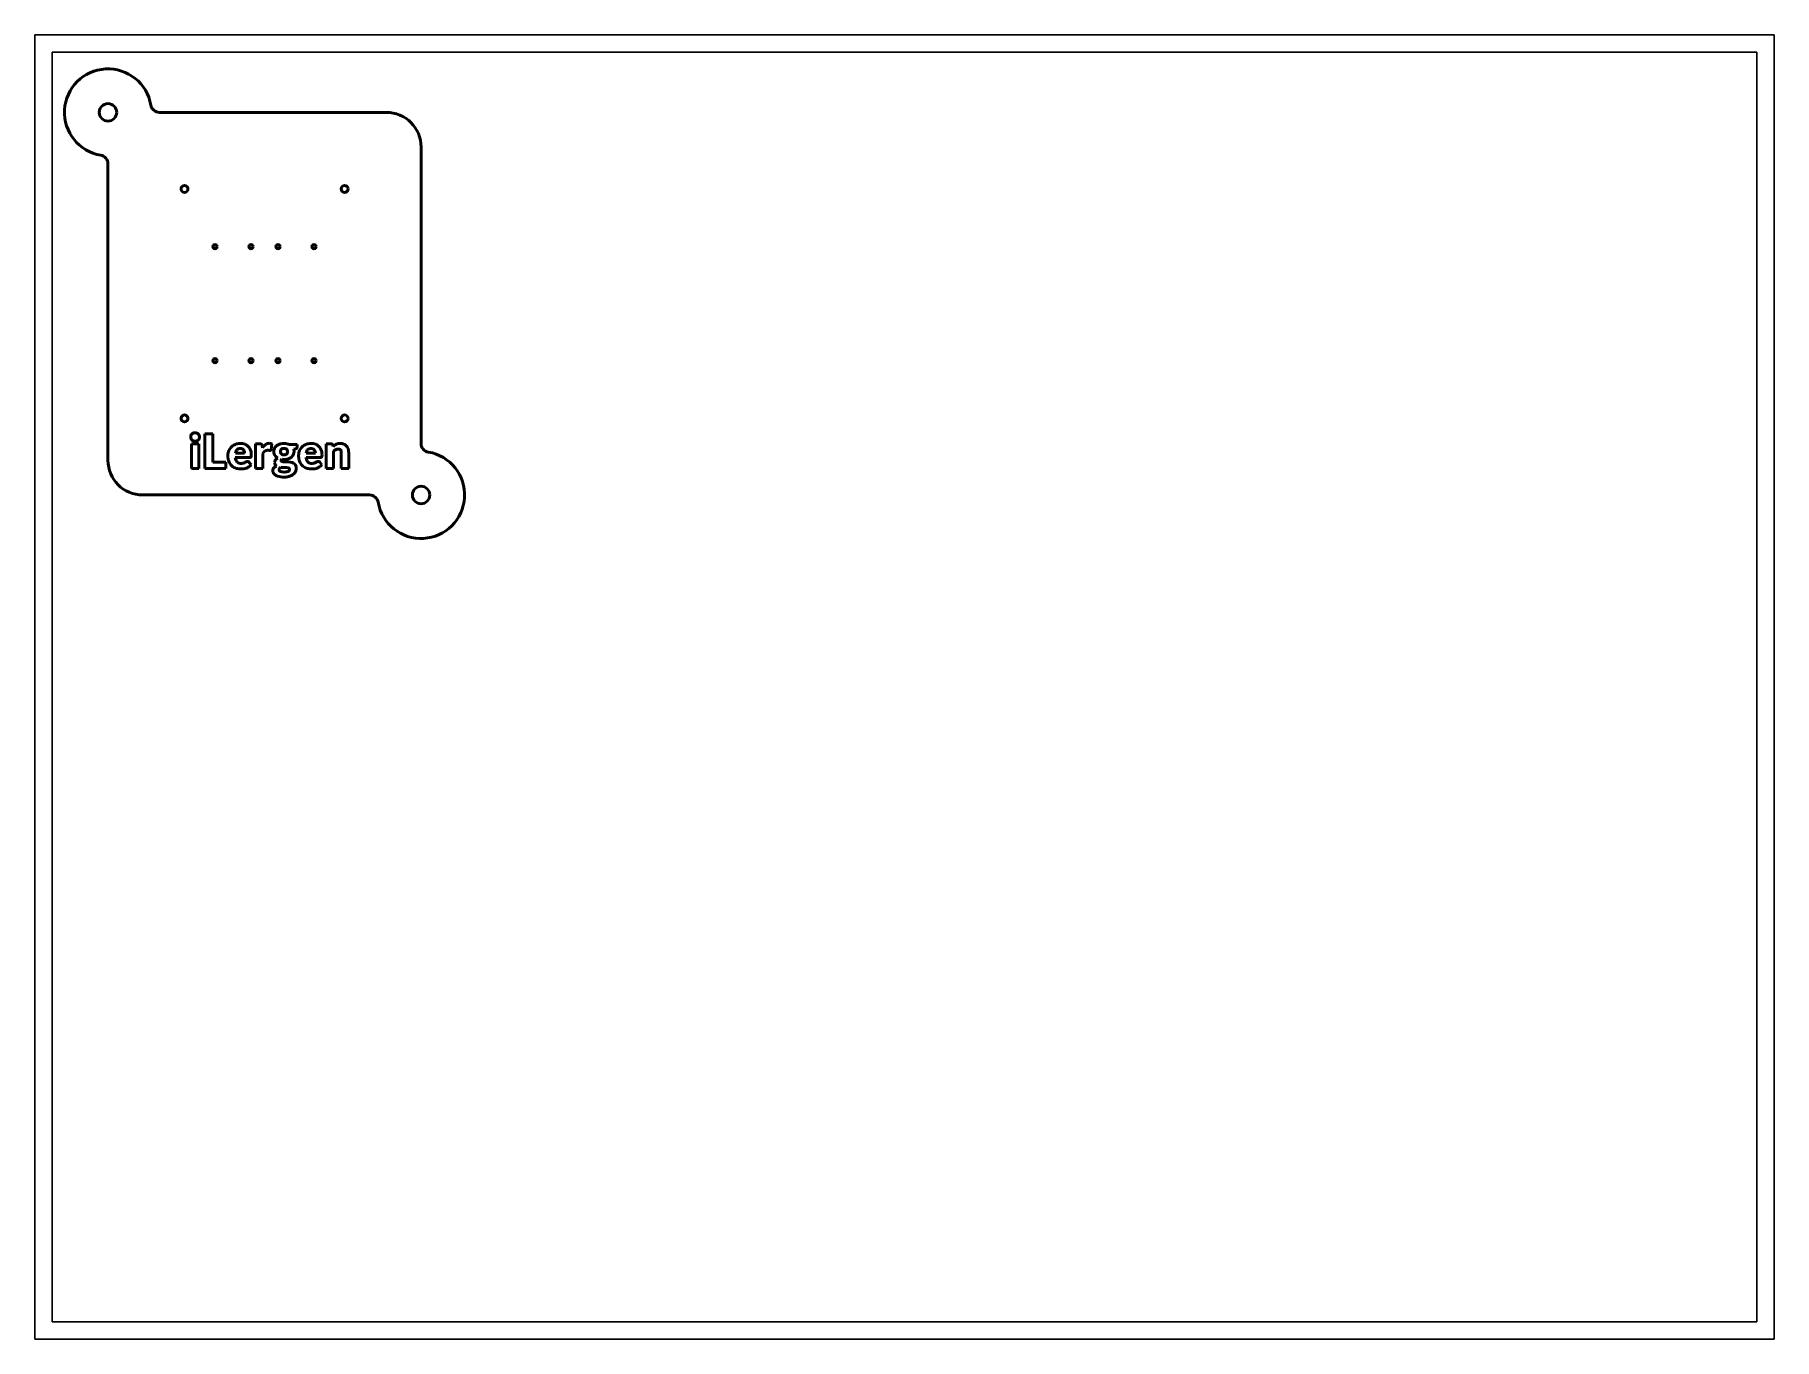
# Model space of a CAD drawing. Header units: millimetres. Extents: x 5 to 505, y 5 to 380.
import ezdxf

# ---------------------------------------------------------------- set-up
doc = ezdxf.new("R2010")
doc.units = ezdxf.units.MM
doc.layers.add('Geometría de boceto (ISO)', color=7, linetype='Continuous', lineweight=25)
doc.layers.add('Visible (ISO)', color=7, linetype='Continuous', lineweight=50)

msp = doc.modelspace()

# ---------------------------------------------------------------- linework, layer by layer
at = {"layer": 'Geometría de boceto (ISO)', "color": 2, "true_color": 0xffff00}
for p, q in [((5, 380), (505, 380)), ((5, 5), (5, 380)), ((505, 380), (505, 5)), ((500, 375), (10, 375)), ((10, 375), (10, 10)), ((500, 10), (500, 375)), ((10, 10), (500, 10)), ((505, 5), (5, 5))]:
    msp.add_line(p, q, dxfattribs=at)
at = {"layer": 'Visible (ISO)', "color": 1, "true_color": 0xff0000}
for p, q in [((106.04, 357.7), (40.83, 357.7)), ((116.04, 262.49), (116.04, 347.7)), ((26.04, 342.91), (26.04, 257.7)), ((36.04, 247.7), (101.24, 247.7))]:
    msp.add_line(p, q, dxfattribs=at)
at = {"layer": 'Visible (ISO)', "color": 4, "true_color": 0x00ffff}
for p, q in [((53.85, 255.29), (53.85, 265.3)), ((53.85, 265.3), (56.18, 265.3)), ((56.18, 265.3), (56.18, 257.15)), ((50.01, 255.29), (50.01, 262.41)), ((50.01, 262.41), (52.14, 262.41)), ((52.14, 262.41), (52.14, 255.29)), ((68.45, 262.41), (69.72, 262.41)), ((68.45, 255.29), (68.45, 262.41)), ((70.34, 261.91), (70.46, 261.24)), ((73.18, 262.29), (72.9, 260.75)), ((78.24, 262.19), (80.39, 262.19)), ((79.95, 260.96), (79.43, 260.84)), ((80.39, 262.19), (80.39, 261.4)), ((88.78, 262.41), (90.1, 262.41)), ((88.78, 255.29), (88.78, 262.41)), ((90.63, 262.05), (90.75, 261.63)), ((90.91, 260.29), (90.91, 255.29)), ((52.14, 255.29), (50.01, 255.29)), ((59.89, 255.29), (53.85, 255.29)), ((56.18, 257.15), (59.89, 257.15)), ((59.89, 257.15), (59.89, 255.29)), ((66.75, 258.47), (62.64, 258.47)), ((62.67, 259.71), (65.32, 259.71)), ((66.57, 257.16), (67.19, 256.39)), ((70.59, 255.29), (68.45, 255.29)), ((70.59, 259.66), (70.59, 255.29)), ((87.08, 258.47), (82.97, 258.47)), ((83, 259.71), (85.65, 259.71)), ((86.9, 257.16), (87.52, 256.39)), ((90.91, 255.29), (88.78, 255.29)), ((93.11, 255.29), (93.11, 259.82)), ((95.24, 255.29), (93.11, 255.29)), ((95.24, 259.82), (95.24, 255.29))]:
    msp.add_line(p, q, dxfattribs=at)
for centre, radius in [((26.04, 357.7), 2.5), ((48.04, 335.7), 1), ((94.04, 335.7), 1), ((56.8, 319.09), 0.6), ((67.15, 319.09), 0.6), ((74.92, 319.09), 0.6), ((85.27, 319.09), 0.6), ((56.8, 286.31), 0.6), ((67.15, 286.31), 0.6), ((74.92, 286.31), 0.6), ((85.27, 286.31), 0.6), ((48.04, 269.7), 1), ((94.04, 269.7), 1), ((116.04, 247.7), 2.5)]:
    msp.add_circle(centre, radius, dxfattribs=at)
at = {"layer": 'Visible (ISO)', "color": 1, "true_color": 0xff0000}
for centre, radius, start, end in [((26.04, 357.7), 12.5, 9.5941, 260.4059), ((40.83, 360.2), 2.5, 189.5941, 270), ((106.04, 347.7), 10, 0, 90), ((23.54, 342.91), 2.5, 0, 80.4059), ((116.04, 247.7), 12.5, 189.5941, 80.4059), ((118.54, 262.49), 2.5, 180, 260.4059), ((36.04, 257.7), 10, 180, 270), ((101.24, 245.2), 2.5, 9.5941, 90)]:
    msp.add_arc(centre, radius, start, end, dxfattribs=at)
at = {"layer": 'Visible (ISO)', "color": 4, "true_color": 0x00ffff}
for points, knots in [([(49.81, 264.37), (49.81, 264.53), (49.84, 264.68), (49.94, 264.91), (50.01, 265.05), (50.28, 265.35), (50.43, 265.44), (50.63, 265.54), (50.72, 265.57), (50.89, 265.6), (50.98, 265.61), (51.08, 265.61)], [0, 0, 0, 0, 0.0474621, 0.0474621, 0.0760127, 0.0760127, 0.1069917, 0.1069917, 0.1336458, 0.1336458, 0.1648089, 0.1648089, 0.1648089, 0.1648089]), ([(51.08, 265.61), (51.31, 265.61), (51.48, 265.56), (51.8, 265.42), (51.94, 265.31), (52.17, 265.08), (52.24, 264.94), (52.32, 264.76), (52.34, 264.68), (52.37, 264.53), (52.38, 264.45), (52.38, 264.37)], [0, 0, 0, 0, 0.0699651, 0.0699651, 0.2008084, 0.2008084, 0.4068502, 0.4068502, 0.5505714, 0.5505714, 0.6974706, 0.6974706, 0.6974706, 0.6974706]), ([(51.08, 263.13), (50.91, 263.13), (50.76, 263.16), (50.52, 263.26), (50.37, 263.33), (50.13, 263.55), (50.01, 263.67), (49.9, 263.92), (49.86, 264), (49.82, 264.19), (49.81, 264.28), (49.81, 264.37)], [0, 0, 0, 0, 0.0485827, 0.0485827, 0.077663, 0.077663, 0.0952743, 0.0952743, 0.0998739, 0.0998739, 0.1035184, 0.1035184, 0.1035184, 0.1035184]), ([(52.38, 264.37), (52.38, 264.21), (52.35, 264.06), (52.25, 263.83), (52.19, 263.7), (51.98, 263.47), (51.85, 263.36), (51.54, 263.2), (51.44, 263.18), (51.28, 263.14), (51.18, 263.13), (51.08, 263.13)], [0, 0, 0, 0, 0.0463588, 0.0463588, 0.0767843, 0.0767843, 0.097793, 0.097793, 0.1120659, 0.1120659, 0.1373465, 0.1373465, 0.1373465, 0.1373465]), ([(60.51, 259.01), (60.51, 259.63), (60.65, 260.1), (61, 260.95), (61.28, 261.3), (61.93, 261.95), (62.34, 262.15), (62.8, 262.34), (63.03, 262.41), (63.52, 262.5), (63.77, 262.52), (64.03, 262.52)], [0, 0, 0, 0, 0.185618, 0.185618, 0.451863, 0.451863, 0.882915, 0.882915, 1.274223, 1.274223, 1.693424, 1.693424, 1.693424, 1.693424]), ([(64.08, 261.05), (63.88, 261.05), (63.68, 261.03), (63.36, 260.9), (63.23, 260.82), (63.06, 260.64), (62.96, 260.53), (62.77, 260.15), (62.7, 259.93), (62.67, 259.71)], [0, 0, 0, 0, 0.0592606, 0.0592606, 0.1038683, 0.1038683, 0.134379, 0.134379, 0.1690141, 0.1690141, 0.1690141, 0.1690141]), ([(64.03, 262.52), (64.5, 262.52), (64.97, 262.45), (65.82, 262.1), (66.12, 261.88), (66.6, 261.4), (66.79, 261.1), (67.04, 260.55), (67.11, 260.31), (67.21, 259.8), (67.23, 259.53), (67.23, 259.26)], [0, 0, 0, 0, 0.1427151, 0.1427151, 0.2756904, 0.2756904, 0.4290889, 0.4290889, 0.5359275, 0.5359275, 0.6514527, 0.6514527, 0.6514527, 0.6514527]), ([(65.32, 259.71), (65.32, 259.93), (65.29, 260.15), (65.16, 260.47), (65.08, 260.6), (64.86, 260.83), (64.72, 260.9), (64.57, 260.98), (64.48, 261), (64.29, 261.04), (64.18, 261.05), (64.08, 261.05)], [0, 0, 0, 0, 0.066406, 0.066406, 0.1208091, 0.1208091, 0.1926096, 0.1926096, 0.2847142, 0.2847142, 0.3879546, 0.3879546, 0.3879546, 0.3879546]), ([(69.72, 262.41), (69.87, 262.41), (69.96, 262.39), (70.07, 262.36), (70.12, 262.34), (70.18, 262.28), (70.22, 262.25), (70.29, 262.11), (70.32, 261.99), (70.34, 261.91)], [0, 0, 0, 0, 0.0457986, 0.0457986, 0.0863943, 0.0863943, 0.1073803, 0.1073803, 0.1392531, 0.1392531, 0.1392531, 0.1392531]), ([(70.46, 261.24), (70.81, 261.79), (71.15, 262.06), (71.49, 262.31), (71.66, 262.4), (72.02, 262.52), (72.21, 262.55), (72.4, 262.55)], [0, 0, 0, 0, 0.1970583, 0.1970583, 0.3621886, 0.3621886, 0.5227959, 0.5227959, 0.5227959, 0.5227959]), ([(71.9, 260.55), (71.72, 260.55), (71.55, 260.52), (71.23, 260.39), (71.09, 260.29), (70.81, 260.03), (70.69, 259.85), (70.59, 259.66)], [0, 0, 0, 0, 0.0539663, 0.0539663, 0.1048915, 0.1048915, 0.1690555, 0.1690555, 0.1690555, 0.1690555]), ([(72.58, 260.49), (72.45, 260.49), (72.33, 260.52), (72.18, 260.55), (72.03, 260.55), (71.9, 260.55)], [0, 0, 0, 0, 0.0379079, 0.0379079, 0.2073671, 0.2073671, 0.2073671, 0.2073671]), ([(72.4, 262.55), (72.54, 262.55), (72.7, 262.53), (72.97, 262.44), (73.08, 262.38), (73.18, 262.29)], [0, 0, 0, 0, 0.04485931, 0.04485931, 0.08521937, 0.08521937, 0.08521937, 0.08521937]), ([(72.9, 260.75), (72.89, 260.7), (72.88, 260.66), (72.83, 260.58), (72.81, 260.56), (72.77, 260.53), (72.74, 260.51), (72.67, 260.49), (72.62, 260.49), (72.58, 260.49)], [0, 0, 0, 0, 0.01367793, 0.01367793, 0.02672568, 0.02672568, 0.05085474, 0.05085474, 0.08083789, 0.08083789, 0.08083789, 0.08083789]), ([(73.71, 260.22), (73.71, 260.5), (73.75, 260.77), (73.95, 261.25), (74.09, 261.46), (74.46, 261.87), (74.71, 262.04), (75.19, 262.28), (75.46, 262.38), (76.03, 262.5), (76.34, 262.53), (76.64, 262.53)], [0, 0, 0, 0, 0.0843458, 0.0843458, 0.1567342, 0.1567342, 0.2495205, 0.2495205, 0.3482892, 0.3482892, 0.4574263, 0.4574263, 0.4574263, 0.4574263]), ([(74.9, 258.3), (74.62, 258.45), (74.37, 258.65), (73.96, 259.15), (73.86, 259.37), (73.74, 259.73), (73.71, 259.97), (73.71, 260.22)], [0, 0, 0, 0, 0.0960451, 0.0960451, 0.1935585, 0.1935585, 0.3765269, 0.3765269, 0.3765269, 0.3765269]), ([(76.64, 261.1), (76.48, 261.1), (76.31, 261.08), (76.07, 261), (75.98, 260.95), (75.85, 260.84), (75.8, 260.77), (75.72, 260.63), (75.69, 260.55), (75.65, 260.37), (75.64, 260.27), (75.64, 260.18)], [0, 0, 0, 0, 0.0478125, 0.0478125, 0.0770407, 0.0770407, 0.1009822, 0.1009822, 0.1267425, 0.1267425, 0.1556328, 0.1556328, 0.1556328, 0.1556328]), ([(75.64, 260.18), (75.64, 260.03), (75.66, 259.89), (75.77, 259.62), (75.84, 259.54), (75.96, 259.42), (76.04, 259.37), (76.22, 259.28), (76.3, 259.26), (76.45, 259.23), (76.55, 259.23), (76.64, 259.23)], [0, 0, 0, 0, 0.0423509, 0.0423509, 0.0871586, 0.0871586, 0.1498764, 0.1498764, 0.2136442, 0.2136442, 0.3085398, 0.3085398, 0.3085398, 0.3085398]), ([(76.64, 262.53), (77.03, 262.53), (77.32, 262.48), (77.75, 262.39), (78.01, 262.3), (78.24, 262.19)], [0, 0, 0, 0, 0.1173948, 0.1173948, 0.2912529, 0.2912529, 0.2912529, 0.2912529]), ([(77.64, 260.18), (77.64, 260.32), (77.62, 260.47), (77.52, 260.73), (77.45, 260.81), (77.35, 260.91), (77.28, 260.96), (77.13, 261.03), (77.05, 261.06), (76.86, 261.09), (76.75, 261.1), (76.64, 261.1)], [0, 0, 0, 0, 0.0431757, 0.0431757, 0.08667, 0.08667, 0.1484391, 0.1484391, 0.2156239, 0.2156239, 0.2957987, 0.2957987, 0.2957987, 0.2957987]), ([(79.52, 260.2), (79.52, 259.92), (79.48, 259.65), (79.28, 259.18), (79.15, 258.97), (78.78, 258.57), (78.54, 258.41), (78.07, 258.17), (77.8, 258.07), (77.24, 257.94), (76.94, 257.91), (76.64, 257.91)], [0, 0, 0, 0, 0.0828948, 0.0828948, 0.1539448, 0.1539448, 0.2456937, 0.2456937, 0.3441491, 0.3441491, 0.4517585, 0.4517585, 0.4517585, 0.4517585]), ([(76.64, 259.23), (76.8, 259.23), (76.96, 259.24), (77.2, 259.33), (77.28, 259.37), (77.43, 259.5), (77.48, 259.58), (77.55, 259.71), (77.59, 259.79), (77.63, 259.98), (77.64, 260.08), (77.64, 260.18)], [0, 0, 0, 0, 0.0464209, 0.0464209, 0.0754985, 0.0754985, 0.1044531, 0.1044531, 0.1477495, 0.1477495, 0.1949615, 0.1949615, 0.1949615, 0.1949615]), ([(79.43, 260.84), (79.46, 260.73), (79.48, 260.63), (79.52, 260.42), (79.52, 260.31), (79.52, 260.2)], [0, 0, 0, 0, 0.03210082, 0.03210082, 0.06465763, 0.06465763, 0.06465763, 0.06465763]), ([(80.39, 261.4), (80.39, 261.34), (80.38, 261.28), (80.34, 261.17), (80.31, 261.14), (80.26, 261.08), (80.22, 261.06), (80.11, 261), (80.03, 260.97), (79.95, 260.96)], [0, 0, 0, 0, 0.01759836, 0.01759836, 0.03441647, 0.03441647, 0.05704039, 0.05704039, 0.09625462, 0.09625462, 0.09625462, 0.09625462]), ([(80.84, 259.01), (80.84, 259.63), (80.98, 260.1), (81.33, 260.95), (81.61, 261.3), (82.26, 261.95), (82.67, 262.15), (83.13, 262.34), (83.36, 262.41), (83.85, 262.5), (84.1, 262.52), (84.36, 262.52)], [0, 0, 0, 0, 0.185618, 0.185618, 0.451863, 0.451863, 0.882915, 0.882915, 1.274223, 1.274223, 1.693424, 1.693424, 1.693424, 1.693424]), ([(84.41, 261.05), (84.21, 261.05), (84.01, 261.03), (83.69, 260.9), (83.56, 260.82), (83.39, 260.64), (83.29, 260.53), (83.1, 260.15), (83.03, 259.93), (83, 259.71)], [0, 0, 0, 0, 0.0592606, 0.0592606, 0.1038683, 0.1038683, 0.134379, 0.134379, 0.1690141, 0.1690141, 0.1690141, 0.1690141]), ([(84.36, 262.52), (84.83, 262.52), (85.3, 262.45), (86.15, 262.1), (86.45, 261.88), (86.93, 261.4), (87.12, 261.1), (87.37, 260.55), (87.44, 260.31), (87.54, 259.8), (87.56, 259.53), (87.56, 259.26)], [0, 0, 0, 0, 0.1427151, 0.1427151, 0.2756904, 0.2756904, 0.4290889, 0.4290889, 0.5359275, 0.5359275, 0.6514527, 0.6514527, 0.6514527, 0.6514527]), ([(85.65, 259.71), (85.65, 259.93), (85.62, 260.15), (85.49, 260.47), (85.41, 260.6), (85.19, 260.83), (85.05, 260.9), (84.9, 260.98), (84.81, 261), (84.62, 261.04), (84.51, 261.05), (84.41, 261.05)], [0, 0, 0, 0, 0.066406, 0.066406, 0.1208091, 0.1208091, 0.1926096, 0.1926096, 0.2847142, 0.2847142, 0.3879546, 0.3879546, 0.3879546, 0.3879546]), ([(90.1, 262.41), (90.19, 262.41), (90.27, 262.4), (90.42, 262.34), (90.47, 262.3), (90.53, 262.25), (90.55, 262.21), (90.59, 262.14), (90.61, 262.09), (90.63, 262.05)], [0, 0, 0, 0, 0.0249833, 0.0249833, 0.0496658, 0.0496658, 0.0804613, 0.0804613, 0.1142746, 0.1142746, 0.1142746, 0.1142746]), ([(90.75, 261.63), (91.21, 262.07), (91.56, 262.24), (91.82, 262.36), (92, 262.42), (92.3, 262.48), (92.51, 262.52), (92.82, 262.52)], [0, 0, 0, 0, 0.1880959, 0.1880959, 0.5458923, 0.5458923, 0.7589242, 0.7589242, 0.7589242, 0.7589242]), ([(92.16, 260.92), (91.98, 260.92), (91.81, 260.89), (91.49, 260.75), (91.35, 260.66), (91.14, 260.51), (91.03, 260.4), (90.91, 260.29)], [0, 0, 0, 0, 0.0531252, 0.0531252, 0.1060383, 0.1060383, 0.1888038, 0.1888038, 0.1888038, 0.1888038]), ([(93.11, 259.82), (93.11, 260), (93.09, 260.19), (92.97, 260.51), (92.89, 260.61), (92.77, 260.74), (92.69, 260.8), (92.53, 260.87), (92.46, 260.89), (92.32, 260.92), (92.24, 260.92), (92.16, 260.92)], [0, 0, 0, 0, 0.0547912, 0.0547912, 0.1016218, 0.1016218, 0.1564252, 0.1564252, 0.1946206, 0.1946206, 0.2368723, 0.2368723, 0.2368723, 0.2368723]), ([(92.82, 262.52), (93.16, 262.52), (93.49, 262.47), (93.98, 262.28), (94.22, 262.15), (94.69, 261.71), (94.84, 261.46), (95.04, 261.06), (95.11, 260.83), (95.22, 260.34), (95.24, 260.08), (95.24, 259.82)], [0, 0, 0, 0, 0.1010949, 0.1010949, 0.1568808, 0.1568808, 0.2135496, 0.2135496, 0.2804366, 0.2804366, 0.3529915, 0.3529915, 0.3529915, 0.3529915]), ([(64.12, 255.18), (63.47, 255.18), (62.97, 255.32), (62.1, 255.68), (61.76, 255.96), (61.26, 256.47), (61.03, 256.81), (60.74, 257.46), (60.66, 257.73), (60.54, 258.35), (60.51, 258.68), (60.51, 259.01)], [0, 0, 0, 0, 0.195567, 0.195567, 0.469196, 0.469196, 0.827896, 0.827896, 1.091881, 1.091881, 1.382988, 1.382988, 1.382988, 1.382988]), ([(62.64, 258.47), (62.68, 258.18), (62.75, 257.87), (63, 257.36), (63.13, 257.23), (63.36, 257.02), (63.53, 256.93), (63.91, 256.8), (64.11, 256.77), (64.32, 256.77)], [0, 0, 0, 0, 0.088988, 0.088988, 0.1691358, 0.1691358, 0.3064886, 0.3064886, 0.450602, 0.450602, 0.450602, 0.450602]), ([(67.19, 256.39), (66.96, 256.12), (66.65, 255.84), (66.07, 255.56), (65.69, 255.37), (64.77, 255.2), (64.41, 255.18), (64.12, 255.18)], [0, 0, 0, 0, 0.1040628, 0.1040628, 0.1245954, 0.1245954, 0.1378168, 0.1378168, 0.1378168, 0.1378168]), ([(64.32, 256.77), (64.58, 256.77), (64.86, 256.81), (65.66, 257.14), (65.84, 257.35), (66.18, 257.35)], [0, 0, 0, 0, 0.0784863, 0.0784863, 0.1767194, 0.1767194, 0.1767194, 0.1767194]), ([(66.18, 257.35), (66.25, 257.35), (66.32, 257.34), (66.42, 257.3), (66.45, 257.28), (66.52, 257.23), (66.55, 257.19), (66.57, 257.16)], [0, 0, 0, 0, 0.02015553, 0.02015553, 0.03258375, 0.03258375, 0.0453756, 0.0453756, 0.0453756, 0.0453756]), ([(67.23, 259.26), (67.23, 258.94), (67.2, 258.82), (67.17, 258.69), (67.14, 258.64), (67.09, 258.58), (67.06, 258.55), (67.01, 258.52), (66.97, 258.5), (66.86, 258.47), (66.8, 258.47), (66.75, 258.47)], [0, 0, 0, 0, 0.0955813, 0.0955813, 0.2149308, 0.2149308, 0.3295355, 0.3295355, 0.3932177, 0.3932177, 0.4508247, 0.4508247, 0.4508247, 0.4508247]), ([(73.4, 254.7), (73.4, 254.87), (73.43, 255.03), (73.56, 255.35), (73.65, 255.46), (73.83, 255.65), (73.94, 255.74), (74.19, 255.9), (74.33, 255.96), (74.48, 256.02)], [0, 0, 0, 0, 0.0499033, 0.0499033, 0.1023817, 0.1023817, 0.1668064, 0.1668064, 0.2376682, 0.2376682, 0.2376682, 0.2376682]), ([(73.95, 257.05), (73.95, 257.18), (73.98, 257.31), (74.06, 257.54), (74.14, 257.68), (74.34, 257.92), (74.44, 258.01), (74.63, 258.16), (74.76, 258.24), (74.9, 258.3)], [0, 0, 0, 0, 0.04035, 0.04035, 0.1071536, 0.1071536, 0.1747012, 0.1747012, 0.2861338, 0.2861338, 0.2861338, 0.2861338]), ([(74.48, 256.02), (74.34, 256.11), (74.22, 256.22), (74.07, 256.45), (74.03, 256.54), (73.96, 256.79), (73.95, 256.92), (73.95, 257.05)], [0, 0, 0, 0, 0.0503694, 0.0503694, 0.0813034, 0.0813034, 0.1128752, 0.1128752, 0.1128752, 0.1128752]), ([(75.69, 255.67), (75.57, 255.59), (75.46, 255.49), (75.35, 255.34), (75.3, 255.28), (75.25, 255.12), (75.24, 255.05), (75.24, 254.99)], [0, 0, 0, 0, 0.04500673, 0.04500673, 0.05505524, 0.05505524, 0.06225814, 0.06225814, 0.06225814, 0.06225814]), ([(78.22, 255.04), (78.22, 255.1), (78.21, 255.16), (78.17, 255.25), (78.15, 255.29), (78.1, 255.34), (78.07, 255.37), (77.96, 255.44), (77.87, 255.49), (77.49, 255.59), (77.22, 255.61), (76.54, 255.62), (76.16, 255.58), (75.69, 255.67)], [0, 0, 0, 0, 0.01721669, 0.01721669, 0.03086533, 0.03086533, 0.03741427, 0.03741427, 0.04221379, 0.04221379, 0.04902281, 0.04902281, 0.05720945, 0.05720945, 0.05720945, 0.05720945]), ([(76.01, 257.96), (75.94, 257.92), (75.88, 257.87), (75.82, 257.79), (75.8, 257.76), (75.78, 257.7), (75.77, 257.67), (75.77, 257.63)], [0, 0, 0, 0, 0.02192611, 0.02192611, 0.03186804, 0.03186804, 0.0414262, 0.0414262, 0.0414262, 0.0414262]), ([(75.77, 257.63), (75.77, 257.6), (75.78, 257.56), (75.81, 257.5), (75.82, 257.48), (75.87, 257.43), (75.9, 257.4), (75.98, 257.37), (76.05, 257.34), (76.21, 257.3), (76.42, 257.25), (77.34, 257.22), (78.33, 257.23), (79.23, 256.93), (79.46, 256.82), (79.85, 256.5), (79.96, 256.31), (80.07, 256.11), (80.11, 255.98), (80.17, 255.7), (80.18, 255.55), (80.18, 255.4)], [0, 0, 0, 0, 0.0106503, 0.0106503, 0.0200513, 0.0200513, 0.0313956, 0.0313956, 0.0467049, 0.0467049, 0.0654972, 0.0654972, 0.0859076, 0.0859076, 0.0924966, 0.0924966, 0.0997163, 0.0997163, 0.1094044, 0.1094044, 0.1205756, 0.1205756, 0.1205756, 0.1205756]), ([(76.64, 257.91), (76.53, 257.91), (76.42, 257.92), (76.21, 257.93), (76.11, 257.94), (76.01, 257.96)], [0, 0, 0, 0, 0.03277883, 0.03277883, 0.06368437, 0.06368437, 0.06368437, 0.06368437]), ([(80.18, 255.4), (80.18, 255.13), (80.13, 254.88), (79.95, 254.43), (79.81, 254.15), (79.35, 253.68), (79.08, 253.45), (78.42, 253.15), (78.13, 253.03), (77.38, 252.87), (77.01, 252.84), (76.64, 252.84)], [0, 0, 0, 0, 0.0793714, 0.0793714, 0.1456762, 0.1456762, 0.189241, 0.189241, 0.2103963, 0.2103963, 0.2295237, 0.2295237, 0.2295237, 0.2295237]), ([(76.68, 254.3), (76.95, 254.3), (77.39, 254.32), (77.81, 254.46), (77.92, 254.51), (78.07, 254.63), (78.11, 254.67), (78.16, 254.76), (78.18, 254.81), (78.21, 254.94), (78.22, 254.99), (78.22, 255.04)], [0, 0, 0, 0, 0.0793687, 0.0793687, 0.098004, 0.098004, 0.1082698, 0.1082698, 0.1125076, 0.1125076, 0.1154104, 0.1154104, 0.1154104, 0.1154104]), ([(84.45, 255.18), (83.8, 255.18), (83.3, 255.32), (82.43, 255.68), (82.09, 255.96), (81.59, 256.47), (81.36, 256.81), (81.07, 257.46), (80.99, 257.73), (80.87, 258.35), (80.84, 258.68), (80.84, 259.01)], [0, 0, 0, 0, 0.195567, 0.195567, 0.469196, 0.469196, 0.827896, 0.827896, 1.091881, 1.091881, 1.382988, 1.382988, 1.382988, 1.382988]), ([(82.97, 258.47), (83.01, 258.18), (83.08, 257.87), (83.33, 257.36), (83.46, 257.23), (83.69, 257.02), (83.86, 256.93), (84.24, 256.8), (84.44, 256.77), (84.65, 256.77)], [0, 0, 0, 0, 0.088988, 0.088988, 0.1691358, 0.1691358, 0.3064886, 0.3064886, 0.450602, 0.450602, 0.450602, 0.450602]), ([(87.52, 256.39), (87.29, 256.12), (86.98, 255.84), (86.4, 255.56), (86.02, 255.37), (85.1, 255.2), (84.74, 255.18), (84.45, 255.18)], [0, 0, 0, 0, 0.1040628, 0.1040628, 0.1245954, 0.1245954, 0.1378168, 0.1378168, 0.1378168, 0.1378168]), ([(84.65, 256.77), (84.91, 256.77), (85.19, 256.81), (85.99, 257.14), (86.17, 257.35), (86.51, 257.35)], [0, 0, 0, 0, 0.0784863, 0.0784863, 0.1767194, 0.1767194, 0.1767194, 0.1767194]), ([(86.51, 257.35), (86.58, 257.35), (86.65, 257.34), (86.75, 257.3), (86.78, 257.28), (86.85, 257.23), (86.88, 257.19), (86.9, 257.16)], [0, 0, 0, 0, 0.02015553, 0.02015553, 0.03258375, 0.03258375, 0.0453756, 0.0453756, 0.0453756, 0.0453756]), ([(87.56, 259.26), (87.56, 258.94), (87.53, 258.82), (87.5, 258.69), (87.47, 258.64), (87.42, 258.58), (87.39, 258.55), (87.34, 258.52), (87.3, 258.5), (87.19, 258.47), (87.13, 258.47), (87.08, 258.47)], [0, 0, 0, 0, 0.0955813, 0.0955813, 0.2149308, 0.2149308, 0.3295355, 0.3295355, 0.3932177, 0.3932177, 0.4508247, 0.4508247, 0.4508247, 0.4508247]), ([(76.64, 252.84), (76.14, 252.84), (75.43, 252.88), (74.34, 253.29), (74.09, 253.47), (73.75, 253.76), (73.63, 253.92), (73.5, 254.2), (73.46, 254.3), (73.41, 254.5), (73.4, 254.6), (73.4, 254.7)], [0, 0, 0, 0, 0.152309, 0.152309, 0.2466772, 0.2466772, 0.3454526, 0.3454526, 0.3970436, 0.3970436, 0.4474651, 0.4474651, 0.4474651, 0.4474651]), ([(75.24, 254.99), (75.24, 254.91), (75.26, 254.83), (75.31, 254.69), (75.35, 254.64), (75.43, 254.56), (75.49, 254.52), (75.68, 254.42), (75.82, 254.39), (76.07, 254.34), (76.28, 254.3), (76.68, 254.3)], [0, 0, 0, 0, 0.0243863, 0.0243863, 0.0443162, 0.0443162, 0.0676155, 0.0676155, 0.1074237, 0.1074237, 0.1352301, 0.1352301, 0.1352301, 0.1352301])]:
    msp.add_open_spline(points, degree=3, knots=knots, dxfattribs=at)

doc.saveas('drawing.dxf')
